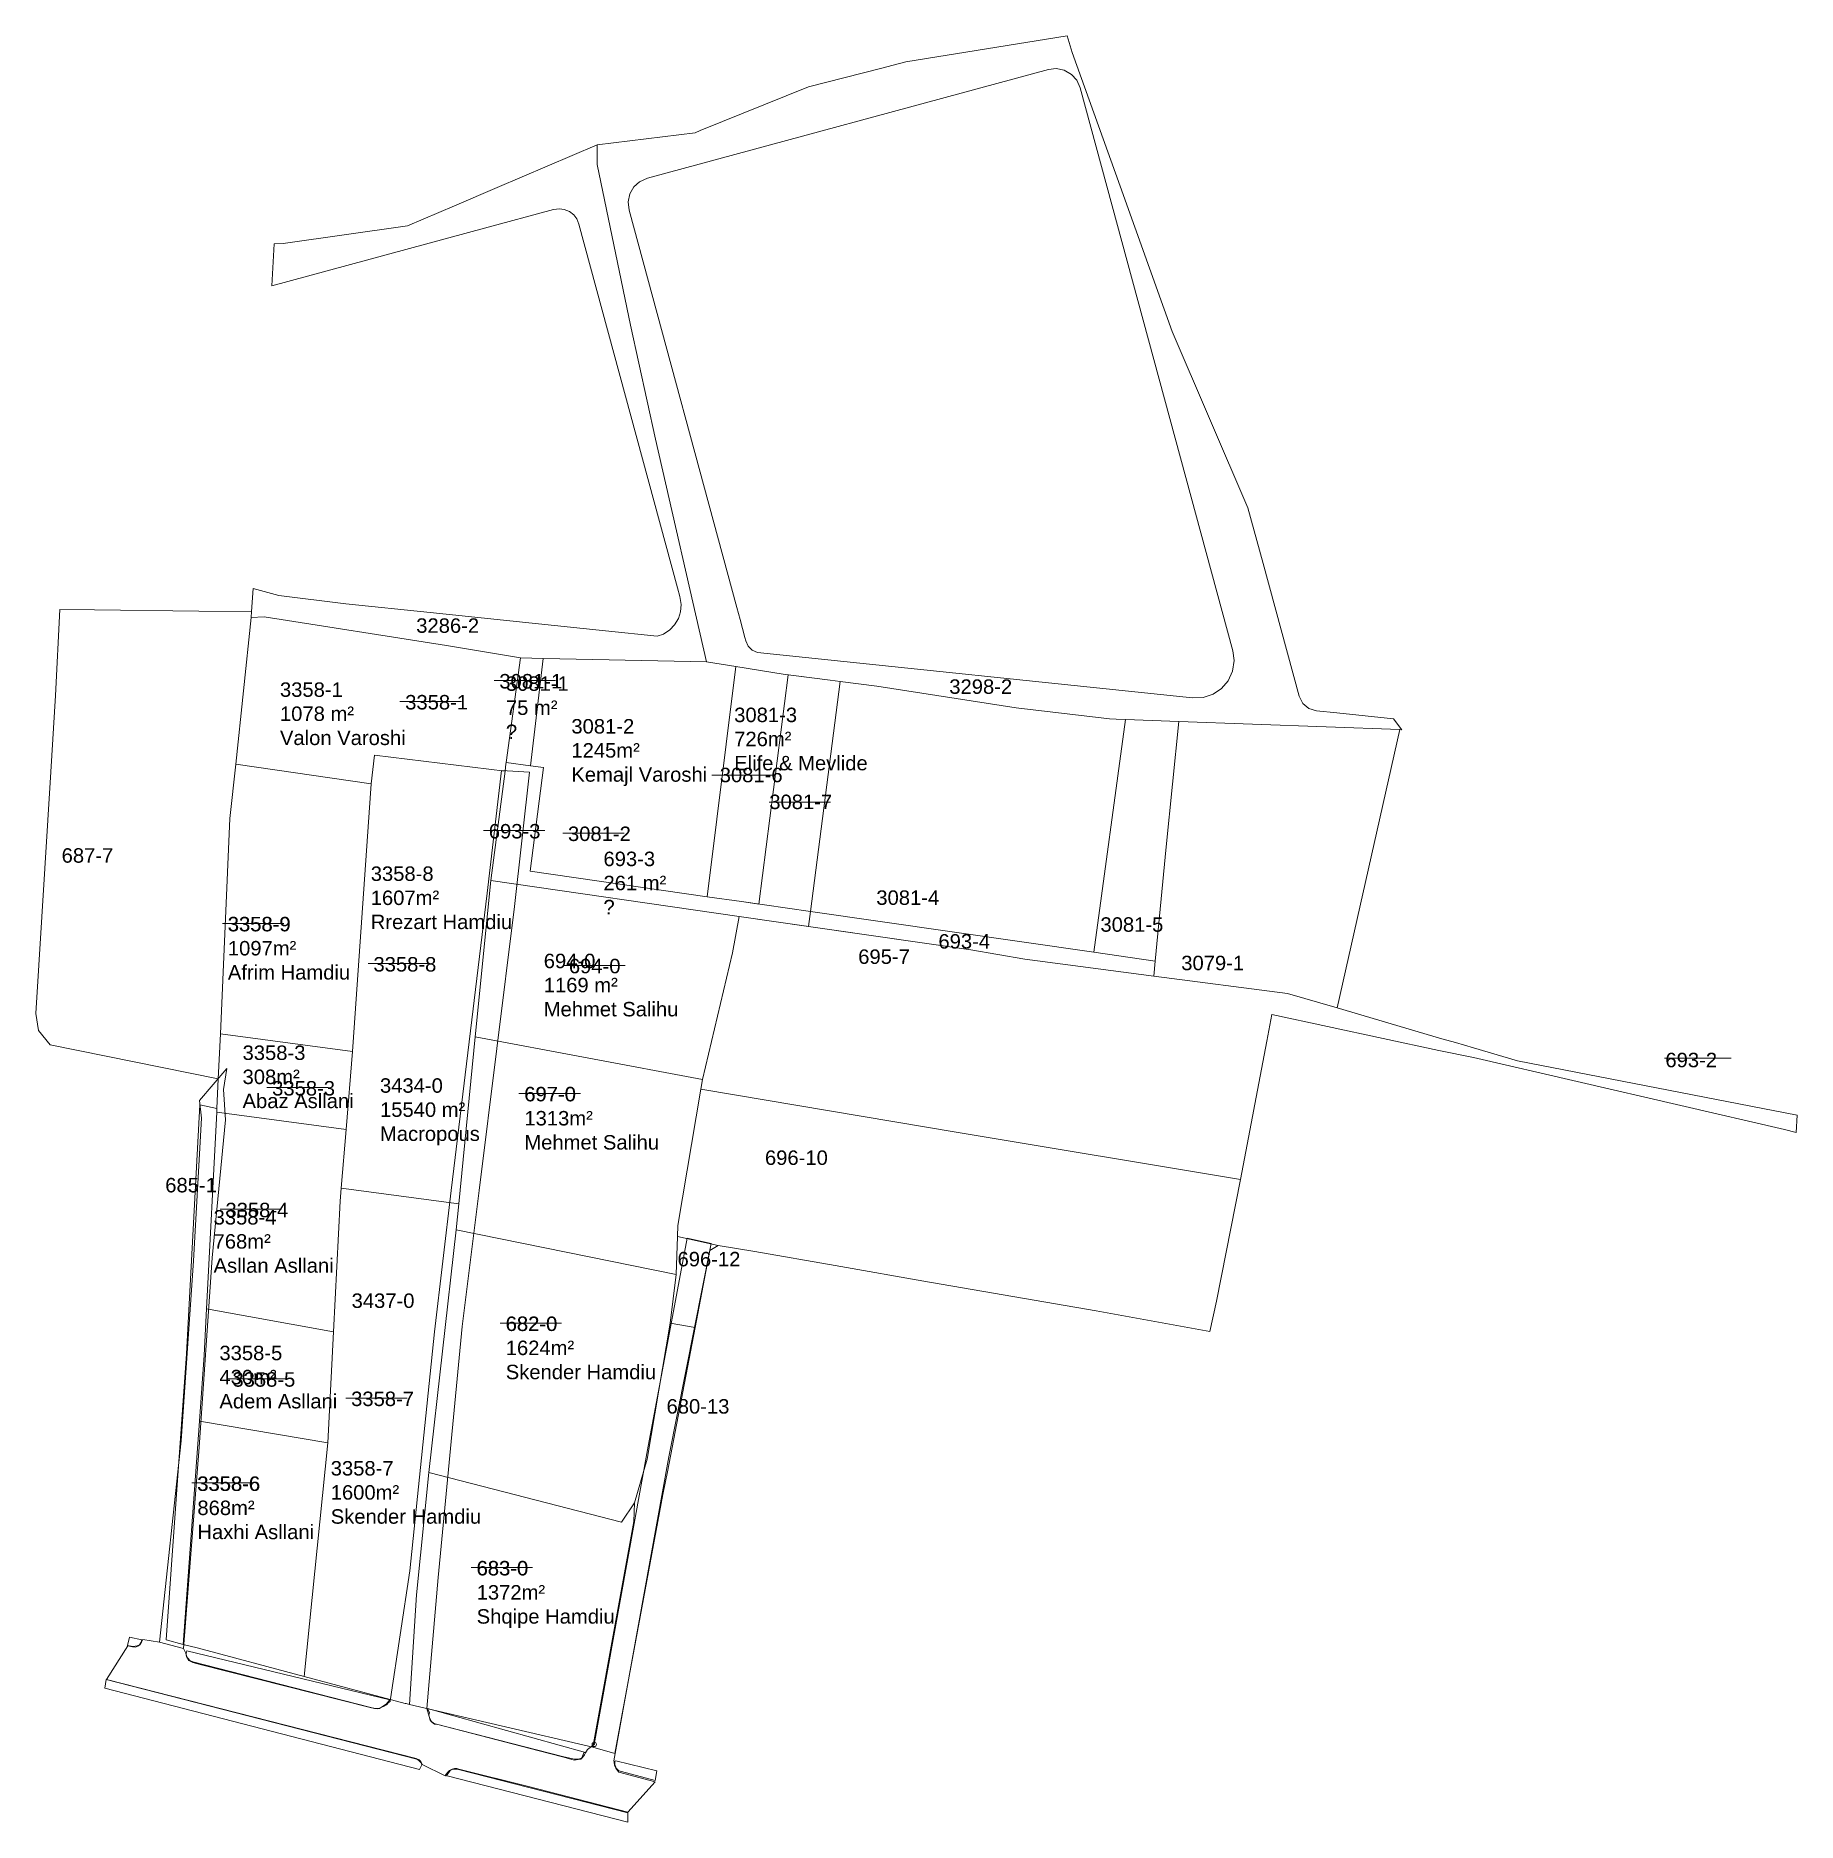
# Model space of a CAD drawing. Header units: metres. Extents: x 7511328 to 7511632, y 4692164 to 4692473.
import ezdxf

# ---------------------------------------------------------------- set-up
doc = ezdxf.new("R2010")
doc.units = ezdxf.units.M
doc.header["$PDMODE"] = 32
doc.header["$PDSIZE"] = 0.75
for name, color, linetype, lineweight in [('Asfallt', 97, 'Continuous', 0), ('bashkimi symbol', 1, 'Continuous', 0), ('Ndarjet', 1, 'Continuous', 0), ('nr Parcela baze', 7, 'Continuous', 0), ('Nr Parceles Baze', 7, 'Continuous', 0), ('Nr-Kojshi', 251, 'Continuous', 0), ('Nr-Ri', 1, 'Continuous', 0), ('Parc-Kojshi', 251, 'Continuous', 0), ('Parc-Re', 1, 'Continuous', 0), ('Parcela Baze', 7, 'Continuous', 0), ('ParcRePo', 1, 'Continuous', 0), ('rruge e paasfaltuar', 44, 'Continuous', 0), ('trotuar', 155, 'Continuous', 0)]:
    doc.layers.add(name, color=color, linetype=linetype, lineweight=lineweight)
doc.styles.get("Standard").update_dxf_attribs({"font": 'arial.ttf'})

msp = doc.modelspace()

# ---------------------------------------------------------------- linework, layer by layer
at = {"layer": 'Asfallt'}
msp.add_polyline3d([(7511434.83, 4692170.93, 619.56), (7511430.12, 4692165.66, 619.74), (7511412.95, 4692170.13, 619.83), (7511400.9, 4692173.11, 619.88), (7511400.53, 4692173.2, 619.91), (7511400.12, 4692173.2, 619.93), (7511399.75, 4692173.12, 619.94), (7511399.31, 4692172.88, 619.9), (7511399.01, 4692172.56, 619.85), (7511398.71, 4692172.21, 619.83), (7511398.55, 4692171.92, 619.79), (7511394.54, 4692173.93, 619.87), (7511394.35, 4692174.42, 619.92), (7511394.06, 4692174.74, 619.96), (7511393.54, 4692174.92, 619.95), (7511339.94, 4692188.61, 620.4), (7511343.63, 4692194.45, 620.3), (7511344.47, 4692194.28, 620.29), (7511344.9, 4692194.21, 620.29), (7511345.38, 4692194.37, 620.29), (7511345.73, 4692194.61, 620.29), (7511346.04, 4692195.07, 620.28), (7511346.23, 4692195.52, 620.27), (7511349.11, 4692195.04, 620.12), (7511353.26, 4692193.96, 620.16), (7511353.69, 4692193.16, 620.23), (7511353.81, 4692192.59, 620.2), (7511354.18, 4692191.92, 620.19), (7511354.91, 4692191.56, 620.16), (7511356.16, 4692191.22, 620.19), (7511385.57, 4692183.76, 619.96), (7511386.31, 4692183.57, 619.98), (7511386.85, 4692183.51, 619.96), (7511387.47, 4692183.74, 619.96), (7511387.97, 4692184.02, 619.95), (7511388.36, 4692184.23, 619.89), (7511388.74, 4692184.62, 619.81), (7511389.04, 4692184.83, 619.83), (7511389.04, 4692185.05, 619.84), (7511389.1, 4692185.26, 619.84), (7511392.43, 4692207.42, 619.8), (7511396.66, 4692248.73, 619.85), (7511399.58, 4692273.15, 619.92), (7511405.78, 4692324.59, 619.92), (7511408.3, 4692345.79, 619.96), (7511413.09, 4692345.49, 619.99), (7511410.51, 4692322.29, 620.02), (7511404.4, 4692273.17, 619.96), (7511401.49, 4692249.65, 619.89), (7511397.33, 4692206.25, 619.85), (7511395.37, 4692183.62, 619.84), (7511395.63, 4692182.62, 619.89), (7511395.91, 4692181.59, 619.9), (7511396.19, 4692181.27, 619.92), (7511396.71, 4692180.91, 619.92), (7511397.26, 4692180.8, 619.88), (7511414.77, 4692176.27, 619.77), (7511418.85, 4692175.22, 619.73), (7511420.84, 4692174.64, 619.66), (7511421.53, 4692174.76, 619.63), (7511422, 4692174.81, 619.61), (7511422.25, 4692175.07, 619.63), (7511422.51, 4692175.39, 619.62), (7511422.61, 4692175.6, 619.69), (7511422.82, 4692175.95, 619.55), (7511423.13, 4692176.49, 619.53), (7511424.32, 4692177.37, 619.53), (7511433.51, 4692228.3, 619.41), (7511440.37, 4692264.9, 619.37), (7511444.53, 4692263.99, 619.5), (7511437.21, 4692227.1, 619.55), (7511427.72, 4692174.57, 619.57), (7511427.75, 4692174.29, 619.56), (7511427.81, 4692173.73, 619.65), (7511428.07, 4692173.28, 619.63), (7511428.33, 4692172.87, 619.65), (7511428.58, 4692172.6, 619.64)], close=True, dxfattribs=at)
msp.add_point((7511424.32, 4692177.37, 619.53), dxfattribs=at)
at = {"layer": 'bashkimi symbol', "flags": 128}
for points in [[(7511406.99, 4692361.35), (7511417.61, 4692361.35)], [(7511390.71, 4692357.72), (7511401.33, 4692357.72)], [(7511444.64, 4692344.99), (7511455.25, 4692344.99)], [(7511454.57, 4692340.3), (7511465.19, 4692340.3)], [(7511405.17, 4692335.41), (7511415.79, 4692335.41)], [(7511418.86, 4692334.97), (7511429.48, 4692334.97)], [(7511360, 4692319.35), (7511370.61, 4692319.35)], [(7511419.02, 4692312.1), (7511429.64, 4692312.1)], [(7511367.7, 4692290.96), (7511378.32, 4692290.96)], [(7511411.29, 4692289.96), (7511421.91, 4692289.96)], [(7511359.62, 4692269.91), (7511370.23, 4692269.91)], [(7511408.07, 4692250.24), (7511418.68, 4692250.24)], [(7511360.83, 4692240.61), (7511371.45, 4692240.61)], [(7511381.36, 4692237.26), (7511391.97, 4692237.26)], [(7511354.72, 4692222.59), (7511365.34, 4692222.59)], [(7511403.04, 4692207.98), (7511413.66, 4692207.98)]]:
    msp.add_lwpolyline(points, dxfattribs=at)
at = {"layer": 'bashkimi symbol', "elevation": -619.81, "flags": 128}
msp.add_lwpolyline([(7511385.22, 4692312.4), (7511395.83, 4692312.4)], dxfattribs=at)
at = {"layer": 'Ndarjet', "flags": 128}
for points in [[(7511461.72, 4692321.41), (7511461.39, 4692318.82)], [(7511609.4, 4692296.04), (7511620.92, 4692296.04)]]:
    msp.add_lwpolyline(points, dxfattribs=at)
at = {"layer": 'Parc-Kojshi', "flags": 128}
for points in [[(7511537.36, 4692391.24), (7511540, 4692381.57), (7511546.21, 4692358.67), (7511546.88, 4692357.37), (7511547.92, 4692356.51), (7511549.22, 4692356.11), (7511552.77, 4692355.74), (7511562.53, 4692354.74), (7511563.96, 4692352.81), (7511563.64, 4692352.88), (7511525.4, 4692354.28), (7511516.22, 4692354.63), (7511514.57, 4692354.69), (7511513.4, 4692354.73), (7511497.29, 4692356.64), (7511473.17, 4692360.4), (7511466.85, 4692361.2), (7511465.09, 4692361.42), (7511457.83, 4692362.34), (7511456.97, 4692362.45), (7511448.83, 4692363.77), (7511443.74, 4692364.6), (7511434.9, 4692403.06), (7511430.57, 4692422.81), (7511424.83, 4692450.58), (7511424.84, 4692454), (7511441.75, 4692456.08), (7511442.66, 4692456.45), (7511461.38, 4692463.99), (7511473.81, 4692467.19), (7511478.22, 4692468.32), (7511506.1, 4692472.85), (7511506.99, 4692469.93), (7511515.27, 4692446.82), (7511522.88, 4692425.56), (7511524.26, 4692421.7), (7511537.36, 4692391.24)], [(7511433.5, 4692448.23), (7511432.13, 4692447.59), (7511431.17, 4692446.7), (7511430.48, 4692445.49), (7511430.18, 4692444.1), (7511430.34, 4692442.71), (7511448.97, 4692373.99), (7511449.54, 4692371.88), (7511449.96, 4692370.32), (7511450.37, 4692368.8), (7511450.53, 4692368.2), (7511450.92, 4692367.29), (7511451.63, 4692366.58), (7511452.54, 4692366.19), (7511527.81, 4692358.34), (7511529.61, 4692358.41), (7511531.34, 4692358.97), (7511532.82, 4692359.96), (7511533.97, 4692361.31), (7511534.72, 4692362.96), (7511534.99, 4692364.81), (7511534.76, 4692366.51), (7511508.37, 4692463.86), (7511507.77, 4692465.19), (7511506.87, 4692466.17), (7511505.58, 4692466.91), (7511504.23, 4692467.18), (7511502.85, 4692467.03), (7511433.5, 4692448.23)], [(7511365.31, 4692377.26), (7511369.79, 4692376.08), (7511381.38, 4692374.62), (7511395.94, 4692373.1), (7511426.25, 4692369.94), (7511435.22, 4692369), (7511436.29, 4692369.39), (7511437.36, 4692370.09), (7511438.22, 4692370.98), (7511438.86, 4692372.06), (7511439.24, 4692373.25), (7511439.34, 4692374.49), (7511439.14, 4692375.87), (7511438.71, 4692377.4), (7511421.67, 4692440.29), (7511421.29, 4692441.19), (7511420.76, 4692441.88), (7511420.01, 4692442.47), (7511419.14, 4692442.82), (7511418.28, 4692442.93), (7511417.29, 4692442.8), (7511405.35, 4692439.56), (7511368.55, 4692429.59), (7511368.96, 4692436.84), (7511370.51, 4692436.93), (7511392, 4692439.95), (7511400.12, 4692443.42), (7511407.53, 4692446.59), (7511424.84, 4692454), (7511424.83, 4692450.58), (7511430.57, 4692422.81), (7511434.9, 4692403.06), (7511443.74, 4692364.6), (7511424.06, 4692365), (7511415.47, 4692365.18), (7511411.58, 4692365.25), (7511410.53, 4692365.42), (7511398.76, 4692367.39), (7511367.25, 4692372.38), (7511365, 4692372.24), (7511365.06, 4692373.28), (7511365.31, 4692377.26)], [(7511359.3, 4692292.47), (7511330.19, 4692298.37), (7511328.18, 4692300.82), (7511327.72, 4692303.79), (7511330.32, 4692345.55), (7511331.15, 4692358.74), (7511331.87, 4692373.61), (7511337.89, 4692373.55), (7511355.91, 4692373.37), (7511365.06, 4692373.28), (7511365, 4692372.24), (7511362.31, 4692346.91), (7511361.31, 4692337.48), (7511359.65, 4692300.23), (7511359.3, 4692292.47)], [(7511497.29, 4692356.64), (7511513.4, 4692354.73), (7511514.57, 4692354.69), (7511516.22, 4692354.63), (7511510.7, 4692314.38), (7511510.7, 4692314.37), (7511461.72, 4692321.41), (7511466.85, 4692361.2), (7511473.17, 4692360.4), (7511497.29, 4692356.64)], [(7511525.4, 4692354.28), (7511523.21, 4692332.57), (7511521.34, 4692312.84), (7511510.7, 4692314.37), (7511510.7, 4692314.38), (7511516.22, 4692354.63), (7511525.4, 4692354.28)], [(7511544.23, 4692307.25), (7511521.1, 4692310.25), (7511521.34, 4692312.84), (7511523.21, 4692332.57), (7511525.4, 4692354.28), (7511563.64, 4692352.88), (7511552.81, 4692304.73), (7511544.23, 4692307.25)], [(7511632.17, 4692283.22), (7511630.14, 4692283.7), (7511576.39, 4692296.18), (7511570.36, 4692297.39), (7511541.51, 4692303.58), (7511540.66, 4692298.99), (7511536.08, 4692275.04), (7511487.23, 4692283.19), (7511442.75, 4692290.68), (7511443.03, 4692292.38), (7511448.2, 4692314.28), (7511449.4, 4692320.55), (7511489.45, 4692314.77), (7511498.81, 4692313.15), (7511521.1, 4692310.25), (7511544.23, 4692307.25), (7511552.81, 4692304.73), (7511570.9, 4692299.42), (7511573.25, 4692298.73), (7511576.4, 4692297.81), (7511584.01, 4692295.58), (7511632.38, 4692286.2), (7511632.17, 4692283.22)], [(7511350.27, 4692195.45), (7511353.82, 4692244.9), (7511356.1, 4692287.96), (7511359.07, 4692287.34), (7511359.04, 4692286.71), (7511357.26, 4692252.69), (7511356.85, 4692244.71), (7511356.02, 4692233.29), (7511353.22, 4692194.68), (7511350.27, 4692195.45)], [(7511445.72, 4692263.63), (7511438.72, 4692265.22), (7511438.79, 4692267.09), (7511442.75, 4692290.68), (7511487.23, 4692283.19), (7511536.08, 4692275.04), (7511531.91, 4692254.02), (7511530.78, 4692248.79), (7511511.1, 4692252.37), (7511482.67, 4692257.27), (7511482.31, 4692257.33), (7511465.96, 4692260.2), (7511452.09, 4692262.62), (7511445.72, 4692263.63)], [(7511438.72, 4692265.22), (7511445.72, 4692263.63), (7511444.33, 4692262.77), (7511441.78, 4692249.47), (7511437.47, 4692250.21), (7511438.48, 4692258.63), (7511438.72, 4692265.22)], [(7511424.05, 4692176.88), (7511428.64, 4692201.97), (7511431.17, 4692215.91), (7511431.29, 4692219.14), (7511433.45, 4692226.69), (7511437.47, 4692250.21), (7511441.78, 4692249.47), (7511436.96, 4692224.54), (7511436.2, 4692220.62), (7511427.9, 4692175.82), (7511424.05, 4692176.88)]]:
    msp.add_lwpolyline(points, dxfattribs=at)
msp.add_lwpolyline([(7511461.72, 4692321.41), (7511461.39, 4692318.82), (7511489.45, 4692314.77), (7511498.81, 4692313.15), (7511521.1, 4692310.25), (7511521.34, 4692312.84), (7511510.7, 4692314.37)], close=True, dxfattribs=at)
at = {"layer": 'Parcela Baze', "flags": 128}
for points in [[(7511409.08, 4692347.16), (7511409.07, 4692347.1), (7511409.05, 4692346.92), (7511408.89, 4692345.69), (7511386.29, 4692348.44), (7511385.76, 4692343.5), (7511362.31, 4692346.91), (7511365, 4692372.24), (7511367.25, 4692372.38), (7511398.76, 4692367.39), (7511410.53, 4692365.42), (7511411.58, 4692365.25), (7511409.08, 4692347.16)], [(7511409.08, 4692347.16), (7511411.58, 4692365.25), (7511415.47, 4692365.18), (7511413.27, 4692346.62), (7511409.08, 4692347.16)], [(7511413.21, 4692328.4), (7511415.53, 4692346.32), (7511413.27, 4692346.62), (7511415.47, 4692365.18), (7511424.06, 4692365), (7511443.74, 4692364.6), (7511448.83, 4692363.77), (7511443.84, 4692323.97), (7511413.21, 4692328.4)], [(7511461.72, 4692321.41), (7511449.77, 4692323.12), (7511443.84, 4692323.97), (7511448.83, 4692363.77), (7511456.97, 4692362.45), (7511465.09, 4692361.42), (7511466.85, 4692361.2), (7511461.72, 4692321.41)], [(7511457.83, 4692362.34), (7511452.78, 4692322.69), (7511449.77, 4692323.12), (7511443.84, 4692323.97), (7511448.83, 4692363.77), (7511456.97, 4692362.45), (7511457.83, 4692362.34)], [(7511362.31, 4692346.91), (7511385.76, 4692343.5), (7511382.51, 4692297.23), (7511359.65, 4692300.23), (7511361.31, 4692337.48), (7511362.31, 4692346.91)], [(7511385.76, 4692343.5), (7511386.29, 4692348.44), (7511408.89, 4692345.69), (7511406.45, 4692326.75), (7511403.73, 4692299.74), (7511400.88, 4692270.86), (7511380.57, 4692273.57), (7511381.41, 4692283.74), (7511382.51, 4692297.23), (7511385.76, 4692343.5)], [(7511403.73, 4692299.74), (7511406.45, 4692326.75), (7511449.4, 4692320.55), (7511448.2, 4692314.28), (7511443.03, 4692292.38), (7511403.73, 4692299.74)], [(7511359.07, 4692287.34), (7511359.3, 4692292.47), (7511359.65, 4692300.23), (7511382.51, 4692297.23), (7511381.41, 4692283.74), (7511359.04, 4692286.71), (7511359.07, 4692287.34)], [(7511438.48, 4692258.63), (7511400.44, 4692266.38), (7511400.88, 4692270.86), (7511403.73, 4692299.74), (7511443.03, 4692292.38), (7511442.75, 4692290.68), (7511438.79, 4692267.09), (7511438.72, 4692265.22), (7511438.48, 4692258.63)], [(7511359.04, 4692286.71), (7511381.41, 4692283.74), (7511380.57, 4692273.57), (7511380.39, 4692271.34), (7511379.22, 4692248.73), (7511357.26, 4692252.69), (7511359.04, 4692286.71)], [(7511379.22, 4692248.73), (7511380.39, 4692271.34), (7511380.57, 4692273.57), (7511400.88, 4692270.86), (7511400.44, 4692266.38), (7511395.7, 4692224.43), (7511393.55, 4692203.27), (7511392.37, 4692184.3), (7511391.77, 4692184.44), (7511391.75, 4692184.44), (7511391.59, 4692184.48), (7511374.17, 4692189.12), (7511378.24, 4692229.51), (7511379.22, 4692248.73)], [(7511395.7, 4692224.43), (7511400.44, 4692266.38), (7511438.48, 4692258.63), (7511437.47, 4692250.21), (7511433.45, 4692226.69), (7511431.29, 4692219.14), (7511429.03, 4692215.84), (7511395.7, 4692224.43)], [(7511378.24, 4692229.51), (7511356.02, 4692233.29), (7511356.85, 4692244.71), (7511357.26, 4692252.69), (7511379.22, 4692248.73), (7511378.24, 4692229.51)], [(7511356.02, 4692233.29), (7511378.24, 4692229.51), (7511374.17, 4692189.12), (7511355.62, 4692194.06), (7511353.22, 4692194.68), (7511356.02, 4692233.29)], [(7511392.37, 4692184.3), (7511393.55, 4692203.27), (7511395.7, 4692224.43), (7511429.03, 4692215.84), (7511431.29, 4692219.14), (7511431.17, 4692215.91), (7511428.64, 4692201.97), (7511424.05, 4692176.88), (7511392.37, 4692184.3)]]:
    msp.add_lwpolyline(points, dxfattribs=at)
msp.add_lwpolyline([(7511449.77, 4692323.12), (7511443.84, 4692323.97), (7511413.21, 4692328.4), (7511415.53, 4692346.32), (7511413.27, 4692346.62), (7511409.08, 4692347.16), (7511409.07, 4692347.1), (7511409.05, 4692346.92), (7511408.89, 4692345.69), (7511406.45, 4692326.75), (7511449.4, 4692320.55), (7511461.39, 4692318.82), (7511461.72, 4692321.41)], close=True, dxfattribs=at)
at = {"layer": 'ParcRePo', "flags": 128}
msp.add_lwpolyline([(7511359.04, 4692286.71), (7511359.07, 4692287.34), (7511359.3, 4692292.47), (7511359.65, 4692300.23), (7511361.31, 4692337.48), (7511362.31, 4692346.91), (7511365, 4692372.24), (7511367.25, 4692372.38), (7511398.76, 4692367.39), (7511410.53, 4692365.42), (7511411.58, 4692365.25), (7511415.47, 4692365.18), (7511424.06, 4692365), (7511443.74, 4692364.6), (7511448.83, 4692363.77), (7511456.97, 4692362.45), (7511465.09, 4692361.42), (7511466.85, 4692361.2), (7511461.72, 4692321.41), (7511461.39, 4692318.82), (7511449.4, 4692320.55), (7511448.2, 4692314.28), (7511443.03, 4692292.38), (7511442.75, 4692290.68), (7511438.79, 4692267.09), (7511438.72, 4692265.22), (7511438.48, 4692258.63), (7511437.47, 4692250.21), (7511433.45, 4692226.69), (7511431.29, 4692219.14), (7511431.17, 4692215.91), (7511428.64, 4692201.97), (7511424.05, 4692176.88), (7511392.37, 4692184.3), (7511391.77, 4692184.44), (7511391.75, 4692184.44), (7511391.59, 4692184.48), (7511374.17, 4692189.12), (7511355.62, 4692194.06), (7511353.22, 4692194.68), (7511356.02, 4692233.29), (7511356.85, 4692244.71), (7511357.26, 4692252.69)], close=True, dxfattribs=at)
at = {"layer": 'rruge e paasfaltuar'}
msp.add_polyline3d([(7511353.26, 4692193.96, 620.16), (7511355.98, 4692228.79, 620.03), (7511358.22, 4692261.5, 619.93), (7511360.56, 4692285.38, 619.72), (7511360.2, 4692290.61, 619.83), (7511360.78, 4692294.26, 619.86), (7511356.07, 4692288.73, 620.01), (7511356.37, 4692285.67, 620.01), (7511355, 4692261.02, 620.11), (7511352.86, 4692229.9, 620.14), (7511349.11, 4692195.04, 620.12)], close=True, dxfattribs=at)
at = {"layer": 'trotuar'}
for points in [[(7511343.6, 4692194.49, 620.35), (7511344.51, 4692194.3, 620.31), (7511345.26, 4692194.42, 620.3), (7511345.66, 4692194.63, 620.3), (7511345.96, 4692195.06, 620.32), (7511346.05, 4692195.45, 620.33), (7511343.94, 4692195.94, 620.37)], [(7511394.1, 4692173.05, 619.98), (7511394.47, 4692173.86, 620), (7511394.36, 4692174.17, 619.98), (7511393.93, 4692174.63, 619.98), (7511393.61, 4692174.81, 619.97), (7511339.88, 4692188.59, 620.44), (7511339.67, 4692187.08, 620.41)], [(7511422.78, 4692176, 619.77), (7511422.54, 4692175.91, 619.75), (7511422.19, 4692175.08, 619.75), (7511422.02, 4692174.95, 619.71), (7511421.47, 4692174.83, 619.73), (7511420.91, 4692174.81, 619.75), (7511419.85, 4692175.05, 619.72), (7511418.84, 4692175.27, 619.77), (7511396.82, 4692180.95, 619.96), (7511396.45, 4692181.11, 619.95), (7511396.17, 4692181.36, 619.95), (7511395.84, 4692182, 619.95), (7511395.69, 4692182.52, 619.98), (7511395.84, 4692182.83, 619.91), (7511395.47, 4692183.6, 619.99)], [(7511434.87, 4692171.15, 619.59), (7511429.01, 4692172.68, 619.66), (7511428.57, 4692172.8, 619.64), (7511428.13, 4692173.27, 619.62), (7511427.9, 4692173.88, 619.66), (7511427.87, 4692174.51, 619.77), (7511428.07, 4692174.52, 619.77), (7511435.12, 4692172.79, 619.73)], [(7511430.14, 4692163.92, 619.69), (7511398.89, 4692171.92, 619.98), (7511398.76, 4692171.96, 619.96), (7511399.39, 4692172.87, 619.98), (7511399.74, 4692173.04, 619.96), (7511400.13, 4692173.13, 619.95), (7511400.42, 4692173.08, 619.94), (7511400.85, 4692173.06, 619.91), (7511430.1, 4692165.53, 619.69)]]:
    msp.add_polyline3d(points, close=True, dxfattribs=at)
msp.add_polyline3d([(7511353.87, 4692193.59, 620.19), (7511353.74, 4692193.13, 620.19), (7511353.81, 4692192.59, 620.18), (7511354.4, 4692191.89, 620.15), (7511354.91, 4692191.66, 620.2), (7511385.45, 4692183.8, 619.98), (7511386.43, 4692183.6, 619.99), (7511387.16, 4692183.62, 619.98), (7511387.54, 4692183.81, 619.97), (7511388.32, 4692184.35, 619.96), (7511388.96, 4692185.08, 619.97), (7511353.87, 4692193.59, 620.19)], dxfattribs=at)

# ---------------------------------------------------------------- texts
at = {"layer": 'nr Parcela baze'}
for s, p in [('3081-1', (7511407.9, 4692359.98)), ('3358-1', (7511391.62, 4692356.35)), ('3081-6', (7511446.02, 4692343.77)), ('3081-7', (7511454.59, 4692339.12)), ('693-3', (7511406.08, 4692334.04)), ('3081-2', (7511419.77, 4692333.6)), ('3358-9', (7511360.91, 4692317.98)), ('3358-8', (7511386.13, 4692311.03, -619.81)), ('694-0', (7511419.93, 4692310.73)), ('693-2', (7511609.57, 4692294.48)), ('3358-3', (7511368.61, 4692289.59)), ('697-0', (7511412.2, 4692288.59)), ('3358-4', (7511360.53, 4692268.54)), ('682-0', (7511408.98, 4692248.87)), ('3358-5', (7511361.74, 4692239.24)), ('3358-7', (7511382.27, 4692235.89)), ('3358-6', (7511355.63, 4692221.22)), ('683-0', (7511403.95, 4692206.61))]:
    msp.add_text(s, height=2.5, dxfattribs=at).set_placement(p)
at = {"layer": 'Nr Parceles Baze', "char_height": 2.5, "attachment_point": 1}
for s, insert, width in [('3081-1\\P75 m² \\P?', (7511409.04, 4692362.07), 23.2947), ('3358-1\\P1078 m² \\PValon Varoshi', (7511369.96, 4692361.03), 23.2947), ('3081-3\\P726m² \\PElife & Mevlide', (7511448.52, 4692356.66), 23.2947), ('3081-2\\P1245m² \\PKemajl Varoshi', (7511420.36, 4692354.69), 23.2947), ('693-3 261 m² ?', (7511425.91, 4692331.76), 10.9789), ('3358-8\\P1607m² \\PRrezart Hamdiu', (7511385.66, 4692329.2), 26.8493), ('3358-9\\P1097m² \\PAfrim Hamdiu', (7511360.95, 4692320.48), 26.8493), ('694-0 \\P1169 m² \\PMehmet Salihu', (7511415.58, 4692314.11), 23.2947), ('3358-3\\P308m² \\PAbaz Asllani', (7511363.49, 4692298.24), 23.2947), ('697-0 \\P1313m² \\PMehmet Salihu', (7511412.23, 4692291.08), 23.2947), ('3358-4\\P768m² \\PAsllan Asllani', (7511358.48, 4692269.78), 23.2947), ('682-0\\P1624m² \\PSkender Hamdiu', (7511409.01, 4692251.37), 26.686), ('3358-5\\P430m² \\PAdem Asllani', (7511359.49, 4692246.32), 23.2947), ('3358-7\\P1600m² \\PSkender Hamdiu', (7511378.74, 4692226.38), 27.2133), ('3358-6\\P868m² \\PHaxhi Asllani', (7511355.68, 4692223.71), 23.2947), ('683-0\\P1372m² \\PShqipe Hamdiu', (7511403.98, 4692209.1), 24.7214)]:
    msp.add_mtext(s, dxfattribs=dict(at, insert=insert, width=width))
at = {"layer": 'Nr-Kojshi'}
for s, p in [('3286-2', (7511393.53, 4692369.6)), ('3298-2', (7511485.72, 4692359.05)), ('687-7', (7511332.2, 4692329.85)), ('3081-4', (7511473.1, 4692322.56)), ('3081-5', (7511511.86, 4692317.91)), ('693-4', (7511483.84, 4692315)), ('695-7', (7511469.97, 4692312.35)), ('3079-1', (7511525.84, 4692311.26)), ('696-10', (7511453.84, 4692277.59)), ('685-1', (7511350.12, 4692272.84)), ('696-12', (7511438.72, 4692260.05)), ('680-13', (7511436.82, 4692234.59))]:
    msp.add_text(s, height=2.5, dxfattribs=at).set_placement(p)
at = {"layer": 'Nr-Ri'}
msp.add_text('3437-0', height=2.5, dxfattribs=at).set_placement((7511382.35, 4692252.86))
at = {"layer": 'Parc-Re', "insert": (7511387.26, 4692292.57), "char_height": 2.5, "width": 23.2947, "attachment_point": 1}
msp.add_mtext('3434-0 \\P15540 m² \\PMacropous', dxfattribs=at)

doc.saveas('drawing.dxf')
